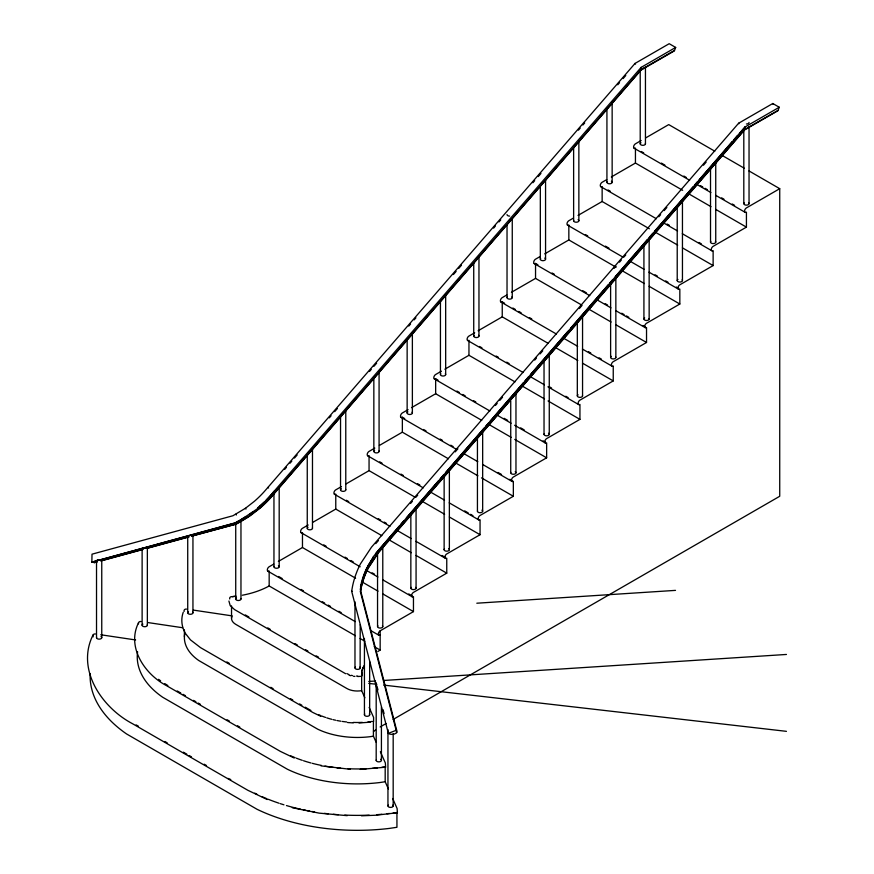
<?xml version="1.0" encoding="UTF-8"?>
<svg xmlns="http://www.w3.org/2000/svg" width="874" height="874" viewBox="0 0 874 874"><rect width="100%" height="100%" fill="white"/><g stroke="black" fill="none" stroke-linecap="round" stroke-linejoin="round"><path stroke-width="1.31" d="M234.451 523.045L91.857 562.124L92.01 554.182L232.954 515.736L245.43 508.286L254.454 501.25A89.334 70.761 -36.6 0 0 265.314 490.412L635.027 63.431L669.2 43.7L675.668 47.436L674.389 50.889L640.981 70.128L274.687 493.1A96.774 76.65 -36.6 0 1 260.288 507.969L250.521 515.584L240.164 522.007M773.25 104.312L772.791 103.503L779.258 107.251L777.98 110.692L744.572 129.942L378.344 552.827L368.238 568.144A90.481 81.238 -16.1 0 0 361.006 588.737M675.668 47.436L641.145 67.374L641.057 70.128M239.181 522.521L236.231 524.116L191.362 536.09M367.725 566.155L373.668 556.574L368.041 565.97A89.946 80.747 -16.1 0 0 360.853 586.454L360.307 589.458L396.61 730.085C398.806 734.094 390.995 735.602 388.351 733.362L351.654 591.206L352.506 586.432A98.795 88.689 -16.1 0 1 360.405 563.938L371.494 547.157L738.617 123.234L772.791 103.503M360.558 590.562L360.929 588.464A90.47 81.227 -16.1 0 1 368.162 567.871L378.267 552.554L744.593 129.56L778.046 110.386M360.438 591.884L360.995 588.737M360.208 624.713L360.121 668.26A2.611 1.508 0 0 1 356.592 669.266A2.611 1.508 0 0 1 355.325 667.113M183.234 612.313C180.721 619.196 181.617 627.084 185.452 633.311M364.141 665.529A69.92 40.368 0 0 0 363.147 667.474L361.661 671.418L361.661 674.619M363.147 667.474L361.661 671.418C362.087 672.27 362.972 676.684 361.661 675.689L361.661 690.646L364.873 697.823M92.939 635.179C75.852 669.615 101.93 707.623 132.498 723.694L247.845 790.282L267.226 799.535M138.529 622.747C126.359 647.186 144.767 674.247 166.508 685.653L280.423 751.421L294.101 757.955M739.382 133.361L745.096 126.97L378.081 550.751L373.373 556.694L373.963 558.683M376.093 555.711L375.536 553.723L399.243 526.115M641.145 67.374L271.235 494.597A97.844 77.502 -36.6 0 1 266.242 499.994M284.662 469.393L286.443 467.328M290.015 463.209L291.807 461.144M294.483 458.052L297.16 454.961M329.312 417.838L331.093 415.773M334.666 411.654L337.342 408.562M369.494 371.439L371.275 369.374M373.952 366.282L376.639 363.191M408.781 326.068L410.572 324.003M414.145 319.884L415.926 317.819M453.431 274.512L456.108 271.421M458.784 268.329L461.472 265.237M493.613 228.114L495.405 226.049M498.978 221.93L500.758 219.866M532.911 182.742L534.691 180.678M538.264 176.559L540.94 173.467M578.446 130.16L580.238 128.096M582.914 125.004L584.695 122.939M617.743 84.789L619.524 82.724M623.096 78.605L625.773 75.514M236.002 523.919L246.96 517.681L260.157 507.761A97.025 76.846 -36.6 0 0 274.589 492.849L641.013 69.756L674.411 50.474M375.744 543.639L378.42 540.547M410.572 503.435L412.353 501.37M415.926 497.24L417.717 495.176M455.223 451.869L457.9 448.777M495.405 405.47L497.186 403.406M499.862 400.314L502.55 397.222M534.691 360.099L536.483 358.045M540.056 353.915L542.732 350.824M579.342 308.544L582.018 305.452M614.171 268.329L615.952 266.275M619.524 262.145L621.316 260.081M623.992 256.989L625.773 254.924M658.821 216.774L660.602 214.709M664.174 210.59L666.851 207.499M703.472 165.219L706.148 162.127M401.035 524.05L403.712 520.959M406.388 517.867L438.529 480.755M440.31 478.69L443.883 474.571M445.674 472.506L484.054 428.184M485.846 426.119L488.522 423.027M490.303 420.973L523.34 382.823M525.121 380.769L528.694 376.639M530.485 374.575L567.98 331.29M570.656 328.187L608.151 284.891M609.932 282.837L612.608 279.746M615.285 276.654L647.426 239.542M649.218 237.477L652.791 233.358M654.571 231.293L692.962 186.97M694.743 184.906L697.419 181.814M699.211 179.749L732.237 141.61M734.029 139.545L737.59 135.426M257.721 507.816L259.338 506.472A97.844 77.502 -36.6 0 0 263.992 502.211M249.571 514.404L252.881 511.836M246.009 516.632C215.43 535.347 263.172 506.275 259.458 506.527A98.5 78.015 -36.6 0 0 271.432 494.575L274.032 491.275M641.177 140.506L635.442 143.828A2.611 1.508 -60 0 0 633.584 147.029A2.611 1.508 -60 0 0 635.442 148.099L635.442 163.045L682.67 190.314M645.766 137.863L668.73 124.6L714.779 151.191M606.731 179.618L602.142 182.273A2.611 1.508 -60 0 0 600.285 185.474A2.611 1.508 -60 0 0 602.142 186.544L602.142 201.501L649.371 228.77M611.33 176.974L635.442 163.045M573.431 218.074L568.843 220.718A2.611 1.508 -60 0 0 566.997 223.93A2.611 1.508 -60 0 0 568.843 224.989L568.843 239.946L616.072 267.215M578.031 215.419L602.142 201.501M744.735 127.178L779.258 107.251M540.143 256.519L535.543 259.174A2.611 1.508 -60 0 0 533.697 262.375A2.611 1.508 -60 0 0 535.543 263.445L537.903 264.8M544.731 253.864L568.843 239.946M506.844 294.964L502.244 297.619A2.611 1.508 -60 0 0 500.398 300.82A2.611 1.508 -60 0 0 502.244 301.891L504.615 303.256M511.432 292.309L535.543 278.391L581.592 304.982M474.691 332.754L468.956 336.064A2.611 1.508 -60 0 0 467.098 339.265A2.611 1.508 -60 0 0 468.956 340.336L468.956 355.292L515.005 381.872M478.133 330.765L502.244 316.847L548.293 343.427M441.392 371.199L435.656 374.509A2.611 1.508 -60 0 0 433.81 377.721A2.611 1.508 -60 0 0 435.656 378.781L438.016 380.146M444.844 369.21L468.956 355.292M393.158 719.444L779.728 496.268L779.728 188.686L746.429 207.903A2.611 1.508 -60 0 0 744.572 211.104A2.611 1.508 -60 0 0 746.429 212.174L746.429 227.131L713.129 246.348A2.611 1.508 -60 0 0 711.283 249.56A2.611 1.508 -60 0 0 713.129 250.62L713.129 265.576L679.83 284.804A2.611 1.508 -60 0 0 677.984 288.005A2.611 1.508 -60 0 0 679.83 289.076L679.83 304.021L646.531 323.249A2.611 1.508 -60 0 0 644.684 326.45A2.611 1.508 -60 0 0 646.531 327.521L646.531 342.477L613.242 361.694A2.611 1.508 -60 0 0 611.385 364.906A2.611 1.508 -60 0 0 613.242 365.966L613.242 380.922L579.943 400.15A2.611 1.508 -60 0 0 578.096 403.351A2.611 1.508 -60 0 0 579.943 404.422L579.943 419.367L546.643 438.595A2.611 1.508 -60 0 0 544.797 441.796A2.611 1.508 -60 0 0 546.643 442.867L546.643 457.812L513.344 477.04A2.611 1.508 -60 0 0 511.498 480.241A2.611 1.508 -60 0 0 513.344 481.312L513.344 496.268L480.055 515.485A2.611 1.508 -60 0 0 478.198 518.697A2.611 1.508 -60 0 0 480.055 519.757L480.055 534.713L446.756 553.941A2.611 1.508 -60 0 0 444.899 557.142A2.611 1.508 -60 0 0 446.756 558.213L446.756 573.158L413.457 592.386A2.611 1.508 -60 0 0 411.61 595.587A2.611 1.508 -60 0 0 413.457 596.658L413.457 611.603L380.157 630.831A2.611 1.508 -60 0 0 378.311 634.032A2.611 1.508 -60 0 0 380.157 635.103M408.103 409.644L402.357 412.965A2.611 1.508 -60 0 0 400.511 416.166A2.611 1.508 -60 0 0 402.357 417.237L404.717 418.591M411.545 407.655L435.656 393.737L481.705 420.328M374.804 448.1L369.057 451.41A2.611 1.508 -60 0 0 367.222 454.327A2.611 1.508 -60 0 0 368.577 455.889M379.392 445.445L402.357 432.182L448.406 458.774M341.505 486.545L335.769 489.855A2.611 1.508 -60 0 0 333.934 492.772A2.611 1.508 -60 0 0 335.288 494.334M346.093 483.89L369.057 470.638L415.106 497.219M308.205 524.99L302.47 528.3A2.611 1.508 -60 0 0 300.634 531.217A2.611 1.508 -60 0 0 301.989 532.779M312.805 522.335L335.769 509.083L381.818 535.664M273.759 564.101L269.17 566.756A2.611 1.508 -60 0 0 267.335 569.673A2.611 1.508 -60 0 0 268.689 571.225M278.358 561.447L302.47 547.528L355.598 578.206M380.157 726.949L386.068 723.541M91.857 562.124L234.265 523.286L238.952 520.773M388.351 733.362L396.643 730.118M227.994 778.417L230.769 779.542M92.196 561.84L94.195 562.594L96.817 561.873M100.75 560.802L142.779 549.342M146.712 548.26L188.729 536.811M97.134 561.993L94.25 562.692M101.067 560.922L143.063 549.462M147.007 548.391L189.002 536.942M191.625 536.221L236.242 524.05M360.23 769.393L385.642 767.197L385.347 762.969L380.365 751.749M361.475 815.813L375.678 815.234L397.397 812.744L397.113 808.516L392.666 798.497M352.43 591.359L351.676 591.239M372.302 721.4L370.063 721.738A61.912 35.747 0 0 1 367.867 721.979M376.093 742.168L373.417 736.192L370.063 736.695A61.912 35.747 0 0 1 317.579 729.113L198.835 660.558A61.912 35.747 0 0 1 184.807 633.442M381.927 767.274L384.09 766.946M388.384 788.916L385.183 781.738L379.764 782.547A109.042 62.961 0 0 1 287.317 769.207L162.695 697.255A109.042 62.961 0 0 1 137.6 651.764M393.202 812.896L397.266 812.787M229.731 598.985A2.611 2.065 24.1 0 1 232.178 596.658L236.002 596.199M232.178 596.658L235.609 596.276M360.634 676.334L357.75 676.531M370.336 722.186L358.996 722.962M476.822 603.213L675.504 590.376M368.752 681.447L375.558 681.01M383.719 680.475L786.447 654.451M347.601 722.536L353.282 722.896M350.256 769.284L321.009 765.864M347.24 815.661L319.13 813.137L292.277 807.729M368.719 683.392L376.858 684.331M383.642 685.107L786.447 731.341M353.435 676.258L354.855 676.421M193.285 610.096L232.178 615.886A14.771 8.532 0 0 0 235.871 624.429L346.858 688.504A14.771 8.532 0 0 0 361.661 690.646M147.684 622.528L182.557 627.718M100.75 634.764L135.612 639.954M350.692 675.7L349.119 675.252M320.977 716.374L313.001 712.561L200.517 647.623L190.477 639.877L185.692 633.781M254.793 793.144L257.054 794.346M635.54 64.13L635.027 63.431M721.869 155.277L744.298 168.234M749.029 170.954L779.728 188.686M641.341 151.508L643.701 152.874M661.41 163.099L664.95 165.142M683.85 176.045L686.21 177.411M700.38 185.594L702.74 186.96M705.1 188.314L707.459 189.68M721.629 197.863L723.989 199.228M732.259 203.992L734.619 205.357M634.131 148.23L689.619 180.263M697.889 185.037L710.879 192.542M715.598 195.263L745.118 212.306M688.57 193.722L710.999 206.679M715.73 209.399L746.429 227.131M608.042 189.953L610.402 191.319M667.081 224.039L669.44 225.405M698.96 242.448L701.319 243.813M600.831 186.675L656.33 218.719M663.41 222.804L677.579 230.987M682.299 233.708L711.818 250.751M655.271 232.178L677.711 245.124M682.43 247.855L713.129 265.576M585.372 234.538L587.732 235.904M605.442 246.129L608.992 248.172M655.041 274.753L657.401 276.118M665.66 280.893L668.02 282.258M676.29 287.033L678.65 288.387M567.532 225.121L623.031 257.164M630.11 261.25L644.28 269.432M649.011 272.164L678.53 289.207M621.971 270.623L644.411 283.569M649.131 286.301L679.83 304.021M552.073 272.983L554.433 274.349M582.772 290.714L586.323 292.757M605.212 303.66L607.572 305.026M621.742 313.209L624.102 314.564M626.461 315.929L628.821 317.295M642.991 325.478L645.351 326.843M534.232 263.566L589.731 295.609M596.822 299.706L610.981 307.877M615.711 310.609L645.231 327.652M588.683 309.068L611.112 322.025M615.831 324.746L646.531 342.477M512.874 308.019L515.234 309.385M518.774 311.428L521.144 312.794M529.404 317.568L531.763 318.934M588.442 351.654L590.802 353.02M599.072 357.794L601.432 359.148M500.944 302.022L556.432 334.054M563.522 338.151L577.692 346.333M582.412 349.054L611.931 366.097M555.383 347.513L577.812 360.47M582.543 363.202L613.242 380.922M479.575 346.475L481.935 347.841M496.104 356.013L498.475 357.379M506.734 362.153L509.094 363.518M549.243 386.69L551.603 388.056M565.773 396.239L568.133 397.604M467.645 340.467L523.144 372.51M530.223 376.596L544.393 384.779M547.932 386.821L578.632 404.542M522.084 385.969L544.524 398.915M548.064 400.958L579.943 419.367M456.905 391.06L459.265 392.415M462.816 394.469L465.176 395.824M473.435 400.598L475.795 401.964M504.134 418.318L507.685 420.372M520.664 427.867L524.214 429.91M543.104 440.824L545.463 442.178M434.345 378.912L489.844 410.955M496.924 415.041L511.093 423.224M514.633 425.267L545.332 442.998M488.784 424.414L511.224 437.361M514.764 439.414L546.643 457.812M423.606 429.505L425.977 430.871M440.146 439.043L442.506 440.409M450.766 445.183L453.125 446.548M497.994 472.452L501.545 474.495M509.804 479.269L512.164 480.634M401.046 417.368L456.545 449.4M463.624 453.497L477.794 461.669M482.524 464.4L512.044 481.443M455.496 462.859L477.925 475.817M481.465 477.859L513.344 496.268M379.687 461.822L382.047 463.176M400.937 474.09L403.307 475.445M417.466 483.628L419.837 484.994M464.706 510.897L468.246 512.94M470.605 514.305L472.965 515.671M367.757 455.813L423.245 487.856M430.336 491.942L444.505 500.125M449.225 502.845L478.744 519.888M422.197 501.305L444.626 514.262M449.356 516.993L480.055 534.713M346.388 500.267L348.748 501.632M378.267 518.675L380.627 520.03M384.178 522.084L386.537 523.439M442.026 555.482L445.576 557.525M334.458 494.258L389.946 526.301M397.036 530.387L411.206 538.57M415.926 541.301L445.445 558.333M388.897 539.761L411.326 552.707M416.057 555.438L446.756 573.158M323.719 544.852L326.078 546.206M344.979 557.12L347.339 558.486M350.878 560.529L353.238 561.895M372.127 572.798L374.487 574.163M408.737 593.927L412.277 595.97M301.159 532.703L360.197 566.789M366.097 570.198L377.907 577.015M382.626 579.746L412.146 596.789M362.688 582.292L378.038 591.163M382.757 593.883L413.457 611.603M278.62 576.479L282.16 578.522M301.049 589.426L303.409 590.791M322.298 601.705L324.669 603.06M328.209 605.114L330.569 606.469M338.839 611.243L341.199 612.608M267.859 571.159L355.237 621.6M370.587 630.46L378.846 635.234M242.36 595.227A69.92 40.368 0 0 0 269.17 585.973L355.368 635.737M360.088 638.468L364.808 641.199M374.258 646.651L380.157 650.059A69.92 40.368 0 0 0 377.808 651.545M245.321 614.925L248.861 616.968M267.75 627.882L270.11 629.247M294.909 643.559L297.269 644.925M305.539 649.688L307.899 651.054M316.159 655.828L318.529 657.193M345.58 673.701L234.538 609.582L230.201 605.595L228.912 601.028M226.858 661.935L229.163 663.279M270.787 687.303L273.103 688.636M290.441 698.654L292.757 699.987M299.585 703.931L301.847 705.231M305.244 707.197L310.893 710.453M177.225 690.952L180.743 692.984M183.092 694.338L185.43 695.693M193.558 700.391L195.874 701.724M198.18 703.057L200.496 704.389M227.087 719.739L229.403 721.083M237.488 725.748L239.804 727.092M136.125 724.896L138.42 726.228M164.88 741.502L167.196 742.834M183.387 752.186L186.85 754.186M189.166 755.518L191.472 756.862M204.199 764.204L206.504 765.537M268.58 487.954L267.979 487.43M164.749 683.599L167.841 685.544M373.591 721.542L373.591 717.412L369.145 707.394M385.51 767.23L385.183 766.782L385.183 781.738M738.88 123.726L738.617 123.234M235.914 514.196L236.362 514.994M245.43 508.286L245.965 509.039M360.361 591.6L396.763 732.62M376.956 686.014L377.972 689.957M383.063 709.688L384.09 713.632M393.092 805.522L393.18 805.894A2.611 1.508 0 0 1 389.891 807.358A2.611 1.508 0 0 1 388.296 805.14M376.279 759.954A2.611 1.508 0 0 0 378.464 761.844A2.611 1.508 0 0 0 381.425 760.347L381.337 759.965A2.611 1.508 0 0 0 380.66 759.277M364.786 714.036A2.611 1.508 0 0 0 366.37 716.254A2.611 1.508 0 0 0 369.658 714.79L369.582 714.419A2.611 1.508 0 0 0 369.309 714.036M749.04 126.522L749.04 203.631M743.807 130.587L743.807 203.631M715.74 162.269L715.74 242.076M710.518 169.032L710.518 242.076M682.452 200.714L682.452 280.532M677.219 207.477L677.219 280.532M649.153 239.159L649.153 318.977M645.449 143.828L645.449 66.927A2.611 1.508 0 0 1 642.838 68.434M643.919 245.922L643.919 318.977M640.216 70.98L640.216 143.828M615.853 277.626L615.853 357.422M612.15 102.455L612.15 182.273M610.62 284.389L610.62 357.422M606.927 109.217L606.927 182.273M582.554 316.06L582.554 395.867M578.861 140.911L578.861 220.718M577.321 322.823L577.321 395.867M573.628 147.673L573.628 220.718M549.265 355.871L549.265 434.323M545.562 179.618L545.562 259.174M544.032 361.279L544.032 434.323M540.329 186.359L540.329 259.174M535.543 263.445L535.543 278.391M515.966 394.349L515.966 472.768M512.262 218.664L512.262 297.619M510.733 401.1L510.733 472.768M507.029 225.47L507.029 297.619M502.244 301.891L502.244 316.847M482.667 432.75L482.667 511.214M478.963 256.246L478.963 336.064M477.433 439.513L477.433 511.214M473.73 263.008L473.73 336.064M449.367 469.819L449.367 549.67M445.674 294.702L445.674 374.509M444.134 476.592L444.134 549.67M440.441 301.464L440.441 374.509M435.656 378.781L435.656 393.737M416.068 508.307L416.068 588.115M412.375 333.147L412.375 412.965M410.846 515.07L410.846 588.115M407.142 339.91L407.142 412.965M402.357 417.237L402.357 432.182M396.938 812.339L396.938 827.285L389.454 828.399A156.184 90.175 0 0 1 257.054 809.291L126.555 733.942A156.184 90.175 0 0 1 90.164 673.679M393.18 733.679L393.18 805.894M387.947 729.582L387.947 805.894M382.779 546.742L382.779 626.56M381.425 707.197L381.425 760.347M380.157 630.831L380.157 650.059M379.076 371.592L379.076 451.41M377.546 553.504L377.546 626.56M376.191 682.67L376.191 760.347M373.843 378.355L373.843 451.41M373.417 721.236L373.417 736.192M369.658 661.651L369.658 714.79M369.057 455.682L369.057 470.638M364.436 638.49L364.436 714.79M354.975 601.782L354.975 667.867M345.776 410.037L345.776 489.855M340.543 416.811L340.543 489.855M335.769 494.127L335.769 509.083M312.477 448.493L312.477 528.3M307.255 455.256L307.255 528.3M302.47 532.572L302.47 547.528M279.188 486.938L279.188 566.756M273.955 493.701L273.955 566.756M269.17 571.028L269.17 585.973M240.962 520.543L240.962 599.007M235.729 524.597L235.729 599.007M231.534 605.922L231.534 618.158M192.946 535.172L192.946 612.772M187.724 536.527L187.724 612.772M184.403 629.87L184.403 636.665M147.356 546.916L147.356 625.205M142.123 549.615L142.123 625.205M101.755 561.337L101.755 637.638M96.522 561.337L96.522 637.638M445.325 373.755A2.611 1.508 0 0 1 443.052 376.028A2.611 1.508 0 0 1 440.791 373.755M448.602 548.599A2.611 1.508 0 0 1 448.755 550.631A2.611 1.508 0 0 1 445.248 550.904A2.611 1.508 0 0 1 444.484 548.905M544.797 258.103A2.611 1.508 0 0 1 544.95 260.135A2.611 1.508 0 0 1 541.443 260.408A2.611 1.508 0 0 1 540.678 258.409M389.454 813.454A156.184 90.175 0 0 1 386.942 813.749M381.883 814.262A156.184 90.175 0 0 1 376.792 814.677M369.134 815.125A156.184 90.175 0 0 1 344.76 815.081M338.369 814.71A156.184 90.175 0 0 1 333.289 814.306M328.231 813.803A156.184 90.175 0 0 1 324.451 813.355M314.487 811.924A156.184 90.175 0 0 1 312.029 811.498M309.571 811.061A156.184 90.175 0 0 1 307.135 810.591M305.922 810.351A156.184 90.175 0 0 1 303.267 809.805M300.623 809.226A156.184 90.175 0 0 1 286.454 805.555M283.941 804.801A156.184 90.175 0 0 1 280.226 803.632M279.003 803.217A156.184 90.175 0 0 1 268.285 799.284M266.996 798.77A156.184 90.175 0 0 1 261.949 796.607M382.43 625.806A2.611 1.508 0 0 1 380.157 628.067A2.611 1.508 0 0 1 377.896 625.806M278.424 565.686A2.611 1.508 0 0 1 277.244 568.209A2.611 1.508 0 0 1 274.043 566.363M100.991 636.578A2.611 1.508 0 0 1 99.822 639.102A2.611 1.508 0 0 1 96.61 637.255M611.385 181.202A2.611 1.508 0 0 1 610.216 183.737A2.611 1.508 0 0 1 607.015 181.879M415.718 587.361A2.611 1.508 0 0 1 413.457 589.622A2.611 1.508 0 0 1 411.195 587.361M511.913 296.865A2.611 1.508 0 0 1 509.651 299.127A2.611 1.508 0 0 1 507.379 296.865M509.651 216.097A2.611 1.508 0 0 1 507.029 214.589M312.389 527.918A2.611 1.508 0 0 1 309.188 529.764A2.611 1.508 0 0 1 308.019 527.24M615.766 357.029A2.611 1.508 0 0 1 612.565 358.886A2.611 1.508 0 0 1 611.385 356.352M649.065 318.584A2.611 1.508 0 0 1 645.853 320.441A2.611 1.508 0 0 1 644.684 317.907M682.102 279.778A2.611 1.508 0 0 1 681.338 281.767A2.611 1.508 0 0 1 677.831 281.504A2.611 1.508 0 0 1 677.984 279.462M715.391 241.322A2.611 1.508 0 0 1 713.129 243.595A2.611 1.508 0 0 1 710.868 241.322M748.69 202.877A2.611 1.508 0 0 1 746.429 205.139A2.611 1.508 0 0 1 744.156 202.877M478.613 335.31A2.611 1.508 0 0 1 476.352 337.572A2.611 1.508 0 0 1 474.09 335.31M548.49 433.253A2.611 1.508 0 0 1 547.321 435.776A2.611 1.508 0 0 1 544.12 433.93M362.317 722.383A61.912 35.747 0 0 1 353.358 722.427M346.694 721.968A61.912 35.747 0 0 1 342.313 721.432M340.958 721.225A61.912 35.747 0 0 1 336.949 720.515M335.638 720.231A61.912 35.747 0 0 1 333.038 719.63M331.759 719.313A61.912 35.747 0 0 1 326.767 717.849M325.565 717.434A61.912 35.747 0 0 1 322.036 716.123M320.889 715.653A61.912 35.747 0 0 1 318.66 714.67M192.597 612.019A2.611 1.508 0 0 1 191.832 614.007A2.611 1.508 0 0 1 188.336 613.745A2.611 1.508 0 0 1 188.489 611.702M749.04 122.469A2.611 1.508 0 0 1 746.429 123.977M357.717 676.061A14.771 8.532 0 0 1 356.384 676.05M352.473 675.591A14.771 8.532 0 0 1 351.228 675.307M348.912 674.542A14.771 8.532 0 0 1 346.858 673.548M481.902 510.154A2.611 1.508 0 0 1 480.733 512.677A2.611 1.508 0 0 1 477.521 510.831M515.201 471.698A2.611 1.508 0 0 1 514.021 474.232A2.611 1.508 0 0 1 510.82 472.375M582.466 395.485A2.611 1.508 0 0 1 579.265 397.331A2.611 1.508 0 0 1 578.096 394.808M377.339 767.875A109.042 62.961 0 0 1 372.477 768.333M366.348 768.727A109.042 62.961 0 0 1 347.885 768.705M340.543 768.191A109.042 62.961 0 0 1 336.905 767.831M333.278 767.394A109.042 62.961 0 0 1 324.953 766.105M321.435 765.427A109.042 62.961 0 0 1 312.28 763.319M311.002 762.98A109.042 62.961 0 0 1 303.497 760.741M302.284 760.325A109.042 62.961 0 0 1 296.319 758.162M295.161 757.703A109.042 62.961 0 0 1 290.616 755.781M412.025 412.211A2.611 1.508 0 0 1 411.261 414.2A2.611 1.508 0 0 1 407.754 413.937A2.611 1.508 0 0 1 407.907 411.894M359.859 667.113A2.611 1.508 0 0 1 360.208 667.867M392.83 805.14A2.611 1.508 0 0 1 393.092 805.5M645.362 143.434A2.611 1.508 0 0 1 642.161 145.281A2.611 1.508 0 0 1 640.981 142.757M578.096 219.658A2.611 1.508 0 0 1 576.916 222.182A2.611 1.508 0 0 1 573.715 220.335M192.597 534.56A2.611 1.508 0 0 1 190.335 535.314M360.503 586.738A90.404 81.162 -16.1 0 1 361.017 584.378M361.301 583.209A90.404 81.162 -16.1 0 1 361.923 580.871M362.262 579.702A90.404 81.162 -16.1 0 1 367.167 567.248M345.689 489.462A2.611 1.508 0 0 1 342.488 491.319A2.611 1.508 0 0 1 341.308 488.784M378.988 451.017A2.611 1.508 0 0 1 375.787 452.863A2.611 1.508 0 0 1 374.607 450.339M160.619 680.824A109.042 62.961 0 0 1 158.62 679.317M373.493 731.625A69.92 40.368 0 0 1 375.58 730.009M240.863 598.614A2.611 1.508 0 0 1 237.662 600.46A2.611 1.508 0 0 1 236.493 597.936M147.269 624.812A2.611 1.508 0 0 1 144.057 626.669A2.611 1.508 0 0 1 142.888 624.134M147.007 547.67A2.611 1.508 0 0 1 142.473 547.67M100.991 559.677A2.611 1.508 0 0 1 97.287 559.677M138.529 623.85A2.611 2.065 24.1 0 1 140.976 621.523M184.13 611.418A2.611 2.065 24.1 0 1 186.577 609.091M93.19 636.84A2.611 2.065 24.1 0 1 95.386 633.967"/></g></svg>
